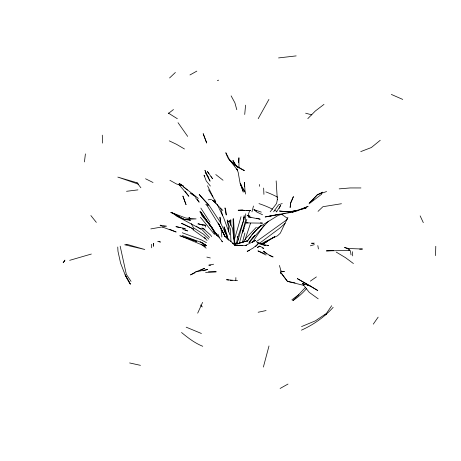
<?xml version="1.0" encoding="UTF-8"?>
<svg xmlns="http://www.w3.org/2000/svg" width="461" height="461" viewBox="0 0 461 461"><rect width="100%" height="100%" fill="white"/><g stroke="black" fill="none" stroke-linecap="round" stroke-linejoin="round"><path stroke-width="0.69" d="M230.84 225.446L230.903 219.868M245.73 213.818L245.644 220.081L239.294 243.471M235.807 280.357L235.871 277.591M435.541 255.613L435.783 246.278M228.777 230.944L228.869 228.097M238.579 162.583L238.919 157.743L238.977 167.718M244.163 215.454L243.857 219.586L237.121 243.391M244.716 114.484L245.575 105.16M245.546 194.069L245.673 192.686M84.444 161.92L85.4 153.899M290.701 203.399L290.136 207.548L290.586 202.731L293.409 196.605L290.949 202.782M277.395 199.094L276.617 203.439L270.175 211.83M244.059 216.9L243.558 219.643L244.174 216.849M236.481 243.425L237.813 236.487L237.582 237.622L243.944 219.321M238.32 239.974L238.596 238.579M242.549 242.117L244.895 232.938M234.453 239.397L241.022 216.687M251.954 211.841L253.481 206.015M263.375 367.065L268.999 345.957M153.334 244.924L153.732 243.604M246.831 219.298L242.371 232.978L244.013 228.425L242.613 232.165M247.943 215.875L249.505 211.086M245.039 239.772L250.565 223.176M197.688 313.157L202.586 302.376M279.17 208.435L280.599 205.352L276.485 211.962M287.918 217.31L280.3 233.18L277.522 235.784L264.741 241.823L261.11 243.984M258.195 118.696L268.93 99.409M252.461 242.175L264.147 225.17M301.529 326.601L315.462 320.804L326.44 313.399L331.678 305.729M373.289 324.129L378.147 317.151M64.943 260.119L63.151 262.678L64.805 260.736M273.604 211.824L278.536 204.857L282.218 203.537M305.562 287.284L298.561 294.74L291.865 299.857M248.439 239.564L250.974 236.067M251.815 234.903L259.215 227.077M247.188 241.414L253.095 233.347L258.367 227.855L261.508 225.233M242.964 242.33L246.289 237.864L256.362 227.244M249.003 242.451L254.881 235.329L249.13 242.204M247.102 241.178L248.018 240.152M249.245 242.209L268.463 221.124M228.598 221.199L227.93 221.925L229.895 220.675M255.607 246.572L257.999 244.036L252.974 248.145L247.148 251.36L249.712 250.34M293.68 211.207L292.245 212.705L293.778 211.299M333.165 307.337C324.4 317.122 313.376 324.78 301.431 330.168M307.798 118.65L315.266 111.061L323.991 104.388M258.218 228.005L259.226 227.008M318.044 211.357L322.907 206.707L341.451 203.727M169.562 77.972L175.393 72.452M285.129 223.383L279.815 228.109L259.416 243.339M380.244 140.288L371.353 147.537L360.744 151.606M313.486 199.578L309.677 202.644L317.422 194.726L322.74 192.145L321.11 193.453M168.582 113.371L173.48 109.522M261.445 225.175L257.624 228.109L278.012 215.489L285.019 213.195M256.155 241.795L287.359 219.378M321.692 194.167L308.985 203.877L317.422 194.726L326.578 191.54M310.345 281.135L316.39 276.911M263.548 243.598L274.814 236.614L263.387 243.552L260.891 243.65L257.953 242.463L256.99 242.636M252.242 242.405L255.746 240.273L245.298 245.569L246.583 245.154M199.509 270.693L204.672 268.279L195.746 271.892L190.479 274.923L194.997 272.808M263.813 243.517L266.844 241.783M189.967 74.959L196.835 71.115M280.092 388.467L288.01 384.053M298.561 294.74L298.941 294.55L292.77 300.733A84.15 64.183 9.8 0 0 306.513 288.609M257.428 247.476L259.981 246.26L257.411 247.28M324.942 314.926L326.267 314.379L326.722 313.814L326.44 313.399M301.477 209.121L296.169 211.294L290.787 212.475L265.156 216.97L274.283 215.126M304.133 208.032L308.115 206.401L299.177 209.761L306.087 208.072L288.073 212.527L290.787 212.475L288.649 212.198M236.787 244.14L247.436 240.74L236.654 243.863L235.173 243.252L232.419 243.195M69.669 260.338L91.353 254.034M202.984 270.832L207.646 269.483L195.746 271.892M310.345 245.817L314.373 244.653M258.154 312.253L266.078 310.558M217.327 80.462L218.698 80.174M269.27 216.295L279.821 214.094M290.378 211.893L291.784 211.599M293.19 211.305L296.002 210.717L287.67 211.876M275.69 214.843L277.096 214.561M213.604 264.216L208.781 265.179L210.827 265.213M150.81 228.91L166.582 226.161L160.036 225.193L161.327 225.74M126.533 191.298L137.937 189.874M278.542 57.93L296.175 55.896M288.586 212.204L290.712 211.991L279.389 211.005L287.226 212.014M339.169 188.872L350.153 187.944L360.946 187.95M235.173 243.252L237.467 243.091L238.13 243.61M242.889 209.974L238.158 210.239L250.646 210.631L246.37 210.441M205.589 272.399L216.232 271.8L208.464 271.834M281.688 271.754L284.454 271.592L280.3 271.097M333.424 250.53L326.336 250.899L349.893 250.427M359.638 249.176L362.473 249.026L348.47 248.514L344.523 247.436L349.703 249.608M248.03 222.813L245.967 222.899L262.516 223.141L260.384 222.905M314.356 243.154L311.498 243.241L313.578 243.391M246.739 245.419L234.326 245.246L242.555 245.488M240.671 210.181L244.947 210.372M264.579 245.137L265.945 245.235M267.317 245.333L268.682 245.431L265.784 245.154L257.687 242.947M237.524 280.663L226.53 279.718L228.668 280.023M182.423 228.264L185.236 228.535L175.929 226.656L180.608 227.636M202.137 224.916L205.623 225.268L197.89 223.977M280.374 273.344L281.769 273.494M250.991 217.177L248.179 216.86L260.183 219.211L256.76 218.22M230.091 280.23L232.229 280.536M262.442 248.093L263.801 248.335L259.537 246.013M295.023 282.887L287.48 281.389L280.438 272.105M307.372 285.336L310.12 285.878L317.802 290.534L297.31 278.617L310.12 285.878L302.335 283.463L309.239 292.378L318.205 298.826M249.902 216.025L247.177 215.443L249.228 216.042M129.622 362.94L140.455 365.343M303.811 285.388L287.48 281.389L280.461 272.082M206.856 257.088L210.331 257.97M305.626 113.199L311.797 114.847M137.943 183.455L137.003 182.752L117.826 177.099L138.686 184.273M157.697 241.299L160.428 242.146M181.928 185.662L179.168 183.455L183.674 186.279L176.413 183.951L169.89 180.286M182.89 229.394L187.564 230.932L185.034 229.734M257.699 243.16L265.156 245.655M179.681 235.738L196.738 241.449L184.757 237.063M262.545 214.774L256.754 212.008L253.948 209.64L261.318 212.129M198.161 223.591L202.702 225.124M348.528 249.879L349.813 250.323M162.289 227.008L176.154 232.01L169.706 229.284M159.033 241.403L160.255 241.852M188.497 219.603L190.502 220.341L184.337 219.407L178.038 216.48M182.233 235.438L201.457 242.532L206.263 245.546M182.256 232.742L201.492 239.951L206.47 242.659M264.545 253.533L257.958 250.893L266.009 255.037M269.155 255.382L273.108 256.967L268.216 254.524L263.513 251.118L266.527 253.982M186.181 327.172L201.411 333.487M174.88 214.809L179.283 216.647L170.927 212.342L185.869 218.065L196.104 218.906L184.337 219.407L170.927 212.342L174.748 214.186M180.62 235.888L205.306 246.33L202.926 244.97M201.757 228.022L204.897 229.376M181.064 185.138L183.674 186.279M391.354 94.436L402.741 99.42M232.338 243.448L235.992 245.096L233.739 244.036L224.392 235.692L228.737 240.239M302.335 283.463L304.871 284.604M169.227 140.841L176.534 144.328L184.458 148.978M200.477 305.049L201.745 305.655M202.759 346.292C194.824 343.117 188.036 337.913 181.53 332.49M190.111 227.521L181.484 223.285L192.456 228.293L193.81 229.336L191.344 228.126M145.543 178.759L153.035 182.504M176.165 215.875L200.846 229.077L198.495 227.59M253.948 209.64L256.425 211.052M208.493 205.802L205.773 204.223L207.3 205.9L220.542 227.411L224.795 235.923L218.347 223.187M234.015 164.479L244.422 170.61C236.384 166.945 228.408 161.673 225.809 152.712L228.12 157.034M336.248 252.098L345.525 257.676L353.426 263.542M168.311 113.049L177.335 118.725M196.144 226.103L197.32 226.847M201.509 242.365L206.292 245.442M190.122 193.142L198.316 198.426L183.593 186.832M200.195 241.702L206.038 245.678M192.836 229.613L205.583 238.665L204.171 237.185M221.597 241.109L222.663 241.892L216.059 233.692L217.967 236.516M179.168 183.455L181.934 185.564M215.8 174.558L223.032 180.245M201.641 244.612L206.153 248.174M183.587 186.987L187.454 190.082M191.868 193.62L195.735 196.714M190.554 218.739L188.941 217.431L190.537 218.883M216.215 203.313L212.509 200.132L222.865 210.498M202.581 228.062L210.55 235.024L211.616 236.562M236.856 166.513L231.007 160.964M238.354 167.844L231.86 162.07L234.799 164.929M208.816 239.161L203.687 234.332L193.528 227.826L191.257 223.637M200.766 228.316L209.513 237.507M204.229 237.392L207.098 240.492M200.057 211.201L217.24 235.629L201.388 212.705M208.118 204.747L199.198 194.502L208.712 204.799L220.312 222.271L228.345 239.19M232.955 163.597L228.057 157.875L237.409 170.121L236.891 168.945M178.908 184.533L188.877 196.305L185.08 191.275M195.372 197.642L199.169 202.189L197.262 199.146M212.815 228.777L201.976 215.708L200.921 212.636M200.443 217.275L214.267 234.148M210.389 186.054L206.274 180.983L203.998 175.128L204.776 176.269M90.875 215.558L96.337 222.369M137.003 182.752L140.882 187.754M199.901 211.835L211.484 226.968L215.183 234.701M208.994 173.757L207.392 171.527L212.596 178.787L210.994 176.551M178.032 122.684L187.679 136.404M131.045 281.354L126.331 274.324L120.171 246.186M209.334 223.55L216.866 235.052M200.829 208.084L210.003 222.248M236.931 166.882L232.926 160.388L234.845 164.053M208.747 177.808L205.18 171.959L210.078 181.179L207.047 174.8M208.551 189.771L212.832 197.008M244.699 186.855L244.428 182.406L245.102 192.133L240.135 183.49L238.147 172.207L236.862 169.118M130.394 284.264L125.392 275.534L120.58 263.15L117.97 251.239L117.757 247.027M243.224 192.133L240.279 183.53L241.656 185.99M243.379 189.062L245.102 192.133M130.065 283.624L125.15 274.837L130.198 283.988M231.122 95.865L234.92 102.849L236.775 109.695M205.911 172.172L204.92 170.334L206.436 173.526M218.312 223.049L224.962 236.718M217.119 204.246L223.585 217.546L229.837 234.678M228.933 220.836L232.569 228.443L234.384 243.662M420.15 215.886L423.313 222.646M217.897 234.113L219.378 237.352M207.531 185.737L215.431 201.941L214.924 199.849M227.198 220.802L230.402 229.002L230.973 241.72M240.279 183.53L243.27 191.269M205.301 226.005L205.75 227.169M206.695 142.91L203.174 133.661L206.655 142.956M224.985 228.858L227.717 236.839M224.115 226.91L227.117 237.749M279.435 265.444L280.991 270.935M220.698 208.366L222.611 215.783M227.238 219.96L228.293 226.167L228.644 231.877M224.87 232.413L224.017 226.87M220.905 223.061L219.937 217.143L220.462 222.87M230.033 220.375L230.725 224.634M350.458 250.726L351.023 254.887M220.952 227.838L221.862 237.063M233.064 218.969L233.6 239.092M259.526 184.481L259.664 186.302M276.162 180.885L277.338 199.792M233.548 218.543L234.822 243.811M352.481 251.689L352.694 255.901M153.438 243.765L153.576 246.52M263.657 188.082L263.917 194.358M230.529 219.897L230.731 224.916M102.29 135.154L102.515 143.1M202.46 306.893A84.15 64.183 9.8 0 1 201.175 306.369M151.715 247.822A84.15 64.183 9.8 0 1 151.56 244.284M265.841 191.891A84.15 64.183 9.8 0 1 277.666 197.187M317.813 245.586A84.15 64.183 9.8 0 1 318.384 248.963M153.265 245.016A81.609 62.241 9.8 0 1 153.582 243.696M208.176 199.832A81.609 62.241 9.8 0 1 211.57 199.285M258.978 203.618A81.609 62.241 9.8 0 1 272.566 209.196M274.41 210.141A81.609 62.241 9.8 0 1 276.819 211.455M280.916 213.898A81.609 62.241 9.8 0 1 287.739 218.664M126.959 244.342L124.672 244.785L144.777 249.487L126.959 244.342M186.019 204.603L182.913 196.132L186.019 204.603M225.775 210.758L224.974 207.899L226.265 215.028L225.775 210.758"/></g></svg>
